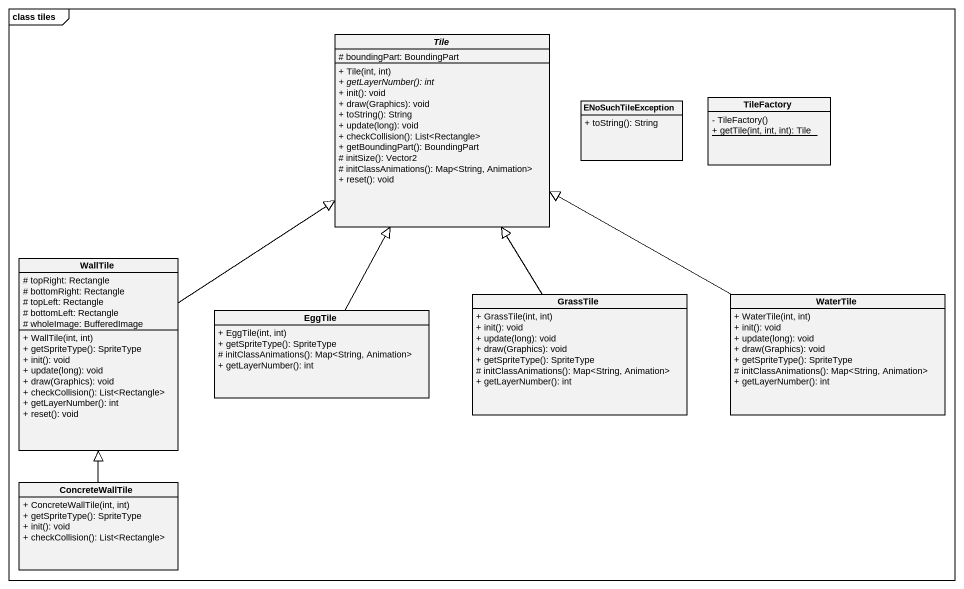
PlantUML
@startuml
mainframe class tiles
hide circle
hide empty members
skinparam classAttributeIconSize 0
abstract class Tile {
  # boundingPart: BoundingPart
  + Tile(int, int)
  {abstract} + getLayerNumber(): int
  + init(): void
  + draw(Graphics): void
  + toString(): String
  + update(long): void
  + checkCollision(): List<Rectangle>
  + getBoundingPart(): BoundingPart
  # initSize(): Vector2
  # initClassAnimations(): Map<String, Animation>
  + reset(): void
}
class ENoSuchTileException {
  + toString(): String
}
class TileFactory {
  - TileFactory()
  {static} + getTile(int, int, int): Tile
}
class WallTile {
  # topRight: Rectangle
  # bottomRight: Rectangle
  # topLeft: Rectangle
  # bottomLeft: Rectangle
  # wholeImage: BufferedImage
  + WallTile(int, int)
  + getSpriteType(): SpriteType
  + init(): void
  + update(long): void
  + draw(Graphics): void
  + checkCollision(): List<Rectangle>
  + getLayerNumber(): int
  + reset(): void
}
class GrassTile {
  + GrassTile(int, int)
  + init(): void
  + update(long): void
  + draw(Graphics): void
  + getSpriteType(): SpriteType
  # initClassAnimations(): Map<String, Animation>
  + getLayerNumber(): int
}
class WaterTile {
  + WaterTile(int, int)
  + init(): void
  + update(long): void
  + draw(Graphics): void
  + getSpriteType(): SpriteType
  # initClassAnimations(): Map<String, Animation>
  + getLayerNumber(): int
}
class EggTile {
  + EggTile(int, int)
  + getSpriteType(): SpriteType
  # initClassAnimations(): Map<String, Animation>
  + getLayerNumber(): int
}
class ConcreteWallTile {
  + ConcreteWallTile(int, int)
  + getSpriteType(): SpriteType
  + init(): void
  + checkCollision(): List<Rectangle>
}
WallTile -up-|> Tile
GrassTile -up-|> Tile
WaterTile -left-|> Tile
EggTile -up-|> Tile
ConcreteWallTile -up-|> WallTile
@enduml
